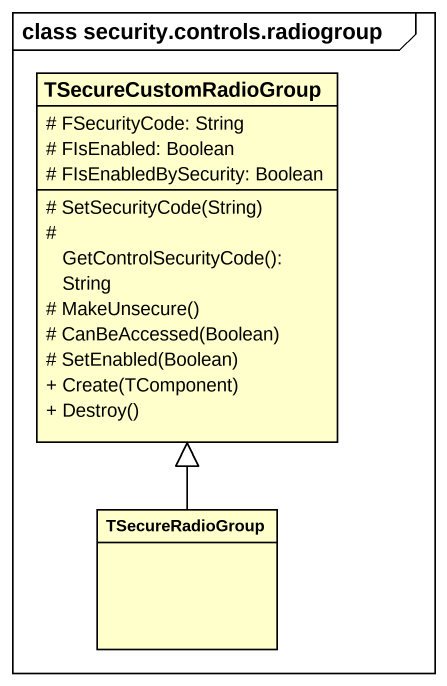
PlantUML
@startuml
mainframe class security.controls.radiogroup
hide circle
hide empty members
skinparam classAttributeIconSize 0
class TSecureCustomRadioGroup {
  # FSecurityCode: String
  # FIsEnabled: Boolean
  # FIsEnabledBySecurity: Boolean
  # SetSecurityCode(String)
  # GetControlSecurityCode(): String
  # MakeUnsecure()
  # CanBeAccessed(Boolean)
  # SetEnabled(Boolean)
  + Create(TComponent)
  + Destroy()
}
class TSecureRadioGroup
TSecureRadioGroup -up-|> TSecureCustomRadioGroup
@enduml
